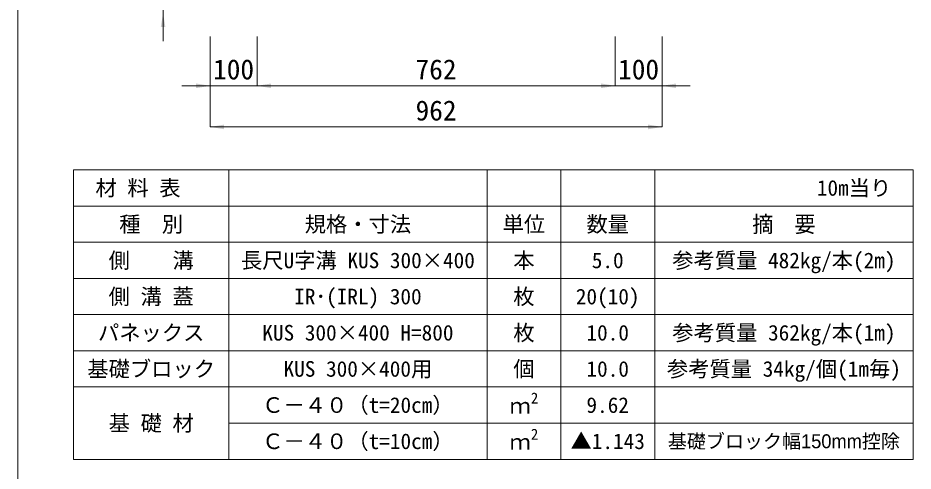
# Model space of a CAD drawing. Units: millimetres at full size, sheet at 1:40. Extents: x 206103 to 244503, y 883348 to 903496.
# Drawn here: x 217303 to 219209, y 896273 to 897238 of the extents above; entities that cross this region are included whole.
import ezdxf
from ezdxf.enums import TextEntityAlignment as Align

# ---------------------------------------------------------------- set-up
doc = ezdxf.new("R2010")
doc.units = ezdxf.units.MM
doc.header["$LTSCALE"] = 40
for name, color, linetype, lineweight in [('Defpoints_3', 8, 'Continuous', 0), ('図枠', 5, 'Continuous', 13), ('寸法・材料表', 7, 'Continuous', 13), ('寸法線', 7, 'Continuous', 13)]:
    doc.layers.add(name, color=color, linetype=linetype, lineweight=lineweight)
doc.styles.add('ＭＳ ゴシック', font='')
doc.styles.add('ＭＳ Ｐゴシック', font='')
doc.styles.get('ＭＳ ゴシック').set_extended_font_data('MS Gothic')
doc.styles.get('ＭＳ Ｐゴシック').set_extended_font_data('MS PGothic')

# ---------------------------------------------------------------- blocks, each defined once
blk = doc.blocks.new('filled_arrow')
at = {"color": 0, "linetype": 'Continuous', "lineweight": -2}
blk.add_solid([(7.5, 1.25), (0, 0), (7.5, -1.25)], dxfattribs=at)

msp = doc.modelspace()

# ---------------------------------------------------------------- linework, layer by layer
at = {"layer": 'Defpoints_3'}
for p, q in [((217421.89, 896914.77), (219208.53, 896914.77)), ((217421.89, 896914.77), (217421.89, 896837.33)), ((217751.89, 896914.77), (217751.89, 896837.33)), ((218301.89, 896914.77), (218301.89, 896837.33)), ((218458.53, 896914.77), (218458.53, 896837.33)), ((218658.53, 896914.77), (218658.53, 896837.33)), ((219208.53, 896914.77), (219208.53, 896837.33))]:
    msp.add_line(p, q, dxfattribs=at)
at = {"layer": '図枠'}
msp.add_line((217303.21, 903148.33), (217303.21, 883448.33), dxfattribs=at)
at = {"layer": '寸法・材料表'}
for p, q in [((217421.89, 896837.33), (219208.53, 896837.33)), ((217421.89, 896837.33), (217421.89, 896298.33)), ((217751.89, 896837.33), (217751.89, 896298.33)), ((218301.89, 896837.33), (218301.89, 896298.33)), ((218458.53, 896837.33), (218458.53, 896298.33)), ((218658.53, 896837.33), (218658.53, 896298.33)), ((219208.53, 896837.33), (219208.53, 896298.33)), ((217421.89, 896760.33), (219208.53, 896760.33)), ((217421.89, 896683.33), (219208.53, 896683.33)), ((217421.89, 896606.33), (219208.53, 896606.33)), ((217421.89, 896529.33), (219208.53, 896529.33)), ((217421.89, 896452.33), (219208.53, 896452.33)), ((217751.89, 896375.33), (219208.53, 896375.33)), ((217421.89, 896298.33), (219208.53, 896298.33))]:
    msp.add_line(p, q, dxfattribs=at)
at = {"layer": '寸法線'}
for p, q in [((217612.21, 897188.33), (217612.21, 897408.33)), ((217712.21, 897198.33), (217712.21, 897093.39)), ((217712.21, 897198.33), (217712.21, 897005.89)), ((217812.21, 897198.33), (217812.21, 897093.39)), ((217812.21, 897198.33), (217812.21, 897093.39)), ((218574.21, 897198.33), (218574.21, 897093.39)), ((218574.21, 897198.33), (218574.21, 897093.39)), ((218674.21, 897198.33), (218674.21, 897093.39)), ((218674.21, 897198.33), (218674.21, 897005.89)), ((217652.21, 897093.39), (217872.21, 897093.39)), ((217812.21, 897093.39), (218574.21, 897093.39)), ((218514.21, 897093.39), (218734.21, 897093.39)), ((218674.21, 897005.89), (217712.21, 897005.89))]:
    msp.add_line(p, q, dxfattribs=at)

# ---------------------------------------------------------------- block references
at = {"layer": '寸法線', "xscale": 4, "yscale": 4}
for p, rotation in [((217612.21, 897248.33), 270), ((217712.21, 897093.39), 180), ((218574.21, 897093.39), 180), ((218574.21, 897093.39), 180), ((218674.21, 897005.89), 180)]:
    msp.add_blockref('filled_arrow', p, dxfattribs=dict(at, rotation=rotation))
for p in [(217812.21, 897093.39), (217812.21, 897093.39), (218674.21, 897093.39), (217712.21, 897005.89)]:
    msp.add_blockref('filled_arrow', p, dxfattribs=at)

# ---------------------------------------------------------------- texts
at = {"layer": '寸法・材料表', "style": 'ＭＳ ゴシック'}
msp.add_text('\u3000材 料 表', height=33.23, dxfattribs=at).set_placement((217422.94, 896876.05), align=Align.MIDDLE_LEFT)
msp.add_text('10m当り\u3000', height=33.23, dxfattribs=at).set_placement((219207.47, 896876.05), align=Align.MIDDLE_RIGHT)
at = {"layer": '寸法・材料表'}
for s, height, style, p in [('種\u3000別', 33.23, 'ＭＳ ゴシック', (217586.89, 896798.83)), ('規格・寸法', 33.23, 'ＭＳ ゴシック', (218026.89, 896798.83)), ('単位', 33.23, 'ＭＳ ゴシック', (218380.21, 896798.83)), ('数量', 33.23, 'ＭＳ ゴシック', (218558.53, 896798.83)), ('側\u3000\u3000溝', 33.23, 'ＭＳ ゴシック', (217586.89, 896721.83)), ('長尺U字溝 KUS 300×400', 33.23, 'ＭＳ ゴシック', (218026.89, 896721.83)), ('本', 33.23, 'ＭＳ ゴシック', (218380.21, 896721.83)), ('参考質量 482kg/本(2m)', 33.23, 'ＭＳ ゴシック', (218933.53, 896721.83)), ('5.0', 33.23, 'ＭＳ ゴシック', (218558.53, 896721.83)), ('側 溝 蓋', 33.23, 'ＭＳ ゴシック', (217586.89, 896644.83)), ('IR･(IRL) 300', 33.23, 'ＭＳ ゴシック', (218026.89, 896644.83)), ('枚', 33.23, 'ＭＳ ゴシック', (218380.21, 896644.83)), ('20(10)', 33.23, 'ＭＳ ゴシック', (218558.53, 896644.83)), ('パネックス', 33.23, 'ＭＳ ゴシック', (217586.89, 896567.83)), ('枚', 33.23, 'ＭＳ ゴシック', (218380.21, 896567.83)), ('参考質量 362kg/本(1m)', 33.23, 'ＭＳ ゴシック', (218933.53, 896567.83)), ('KUS 300×400 H=800', 33.23, 'ＭＳ ゴシック', (218026.89, 896567.83)), ('10.0', 33.23, 'ＭＳ ゴシック', (218558.53, 896567.83)), ('基礎ブロック', 33.23, 'ＭＳ ゴシック', (217586.89, 896490.83)), ('個', 33.23, 'ＭＳ ゴシック', (218380.21, 896490.83)), ('参考質量 34kg/個(1m毎)', 33.23, 'ＭＳ ゴシック', (218933.53, 896490.83)), ('KUS 300×400用', 33.23, 'ＭＳ ゴシック', (218026.89, 896490.83)), ('10.0', 33.23, 'ＭＳ ゴシック', (218558.53, 896490.83)), ('Ｃ－４０（t=20cm）', 33.23, 'ＭＳ ゴシック', (218026.89, 896413.83)), ('9.62', 33.23, 'ＭＳ ゴシック', (218558.53, 896413.83)), ('基 礎 材', 33.23, 'ＭＳ ゴシック', (217586.89, 896375.33)), ('Ｃ－４０（t=10cm）', 33.23, 'ＭＳ ゴシック', (218026.89, 896336.83)), ('▲1.143', 33.23, 'ＭＳ ゴシック', (218558.53, 896336.83)), ('基礎ブロック幅150mm控除', 29.69, 'ＭＳ Ｐゴシック', (218933.53, 896336.83))]:
    msp.add_text(s, height=height, dxfattribs=dict(at, style=style)).set_placement(p, align=Align.MIDDLE_CENTER)
at = {"layer": '寸法・材料表', "style": 'ＭＳ Ｐゴシック', "width": 0.95}
msp.add_text('摘\u3000要', height=34.64, dxfattribs=at).set_placement((218933.53, 896798.83), align=Align.MIDDLE_CENTER)
at = {"layer": '寸法・材料表', "style": 'ＭＳ ゴシック'}
for s, height, p in [('2', 23.26, (218394.94, 896410.22)), ('ｍ', 33.23, (218349.61, 896385.72)), ('2', 23.26, (218394.94, 896333.22)), ('ｍ', 33.23, (218349.61, 896308.72))]:
    msp.add_text(s, height=height, dxfattribs=at).set_placement(p, align=Align.BOTTOM_LEFT)
at = {"layer": '寸法線', "style": 'ＭＳ ゴシック'}
for s, p in [('100', (217762.21, 897128.39)), ('762', (218193.21, 897128.39)), ('100', (218624.21, 897128.39)), ('962', (218193.21, 897040.89))]:
    msp.add_text(s, height=42.72, dxfattribs=at).set_placement(p, align=Align.MIDDLE_CENTER)

doc.saveas('drawing.dxf')
